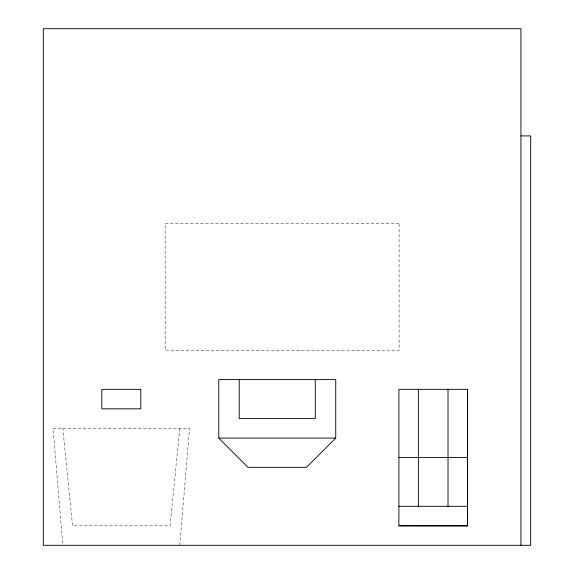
<?xml version="1.0" encoding="UTF-8"?>
<svg xmlns="http://www.w3.org/2000/svg" width="574" height="574" viewBox="0 0 574 574"><rect width="100%" height="100%" fill="white"/><g stroke="black" fill="none" stroke-linecap="round" stroke-linejoin="round"><path stroke-width="0.43" stroke-dasharray="2.87 2.15" d="M179.784 545.3L189.528 428.333L53.066 428.333L62.738 544.41M179.784 428.333L170.033 525.806L72.561 525.806L62.817 428.333M399.095 223.645L165.161 223.645L165.161 350.355L399.095 350.355L399.095 223.645"/><path stroke-width="0.86" d="M467.494 525.87L467.516 389.344L398.894 389.344L398.894 525.806L467.494 525.87L467.516 389.344M335.733 438.084L306.494 467.322L248.011 467.322L218.773 438.084L218.773 379.601L335.733 379.601L335.733 438.084L218.773 438.084M520.934 135.916L530.677 135.916L530.677 545.3L43.323 545.3L43.323 28.7L520.934 28.7L520.934 545.3M398.894 457.578L467.516 457.578M398.894 506.311L467.516 506.311M398.894 525.806L467.516 525.806M448.021 389.344L448.021 506.311M418.389 389.344L418.389 506.311M315.269 379.601L315.269 418.589L239.236 418.589L239.236 379.601M140.795 389.344L101.806 389.344L101.806 408.839L140.795 408.839L140.795 389.344"/></g></svg>
